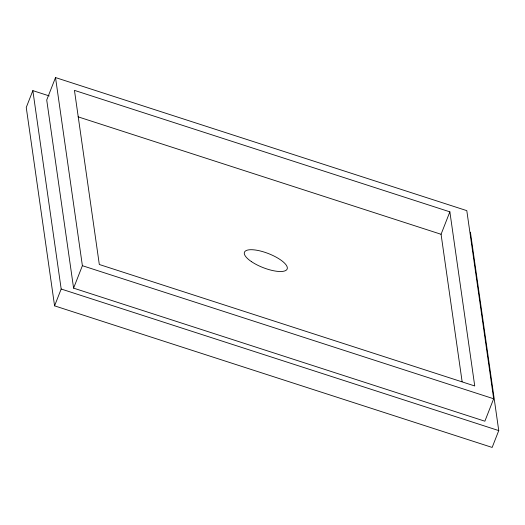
<?xml version="1.0" encoding="UTF-8"?>
<svg xmlns="http://www.w3.org/2000/svg" width="525" height="525" viewBox="0 0 525 525"><rect width="100%" height="100%" fill="white"/><g stroke="black" fill="none" stroke-linecap="round" stroke-linejoin="round"><path stroke-width="0.79" d="M49.225 95.924L32.845 90.622L26.25 107.454L54.58 305.852L492.155 447.431L498.75 430.598L470.42 232.201M55.519 77.569L46.725 100.013L73.592 288.14L484.87 421.208L493.664 398.77L466.797 210.643L55.519 77.569L82.386 265.696L73.592 288.14M54.58 305.852L61.182 289.019L32.845 90.622M462.125 381.682L441.072 234.281L449.866 211.844L74.452 90.372L99.317 264.495L474.738 385.967L449.866 211.844M78.12 116.845L441.072 234.281M82.386 265.696L493.664 398.77M61.182 289.019L498.75 430.598M251.436 261.627A22.956 7.514 21.4 0 0 286.886 269.509A22.956 7.514 21.4 0 0 259.068 250.694A22.956 7.514 21.4 0 0 251.436 261.627"/></g></svg>
